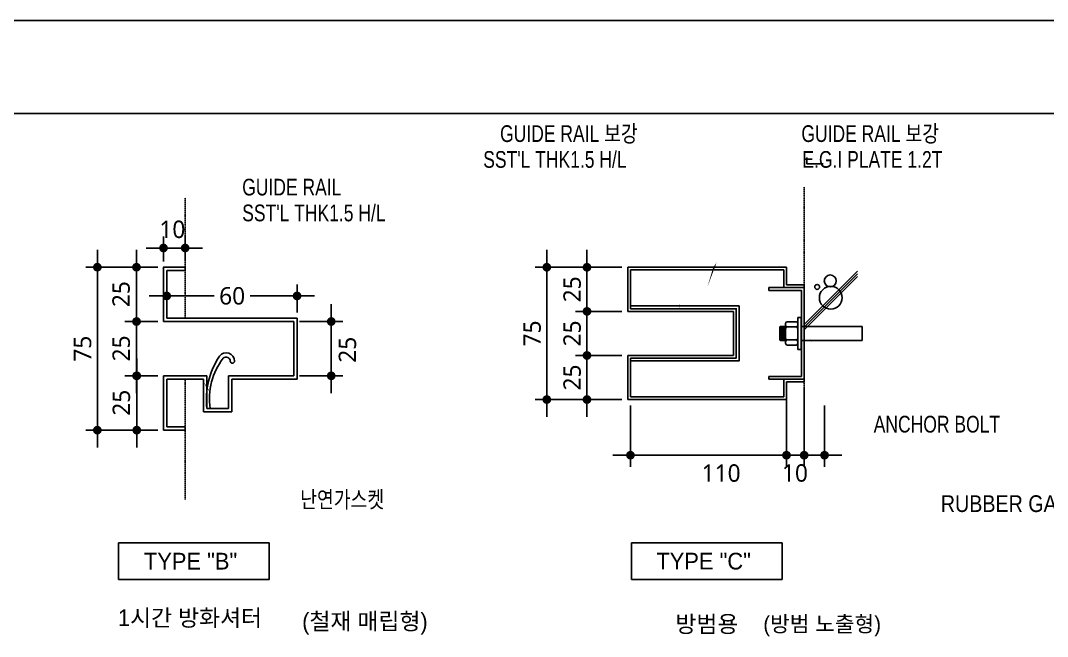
# Model space of a CAD drawing. Header units: millimetres. Extents: x -6941 to 136681, y 2065 to 58366.
# Drawn here: x 2656 to 20345, y 12026 to 22637 of the extents above; entities that cross this region are included whole.
import ezdxf
from ezdxf.enums import TextEntityAlignment as Align

# ---------------------------------------------------------------- set-up
doc = ezdxf.new("R2010")
doc.units = ezdxf.units.MM
doc.header["$LTSCALE"] = 4
doc.header["$MEASUREMENT"] = 0
doc.linetypes.add('HIDDEN', pattern=[0.375, 0.25, -0.125])
doc.layers.get('0').update_dxf_attribs({"linetype": 'CONTINUOUS'})
doc.layers.get('DEFPOINTS').update_dxf_attribs({"linetype": 'CONTINUOUS'})
for name, color, linetype in [('2', 3, 'HIDDEN'), ('A', 9, 'CONTINUOUS'), ('A-BORD LINE1', 7, 'CONTINUOUS'), ('A-DIMS', 7, 'CONTINUOUS'), ('DI', 1, 'CONTINUOUS'), ('DIM', 7, 'CONTINUOUS'), ('ELE', 4, 'CONTINUOUS'), ('ELE5', 5, 'CONTINUOUS'), ('TEXT', 2, 'CONTINUOUS'), ('TEXT-DSC', 3, 'CONTINUOUS'), ('가이드레일', 6, 'CONTINUOUS')]:
    doc.layers.add(name, color=color, linetype=linetype)
doc.styles.add('Gtx', font='')
doc.styles.add('HY울릉도L', font='')
doc.styles.add('돋움', font='')
doc.styles.add('맑은고딕', font='malgun.ttf')
doc.styles.get('Gtx').set_extended_font_data('Dotum')
doc.styles.get('HY울릉도L').set_extended_font_data('DotumChe')
doc.styles.get('돋움').set_extended_font_data('Dotum')
doc.dimstyles.new('CDIM', dxfattribs={"dimtxt": 3, "dimasz": 1.5, "dimexe": 2, "dimexo": 1, "dimgap": 1, "dimtad": 1, "dimdec": 0, "dimrnd": 0.5, "dimzin": 0, "dimdsep": 32, "dimlunit": 6, "dimtxsty": 'HY울릉도L', "dimblk1": '_CIDOT', "dimblk2": '_CIDOT', "dimsah": 1, "dimcen": 5.5, "dimclrd": 2, "dimclre": 2, "dimclrt": 7, "dimadec": 0, "dimazin": 0, "dimtfac": 1, "dimtdec": 0, "dimtix": 1, "dimtmove": 2, "dimatfit": 1, "dimldrblk": '_CIDOT', "dimfxl": 1, "dimtolj": 1, "dimtzin": 0, "dimlwd": -1, "dimarcsym": 0})

# ---------------------------------------------------------------- blocks, each defined once
blk = doc.blocks.new('앵커볼트')
at = {"layer": 'A', "color": 8}
for p, q in [((-6.34, 13.01), (-6.34, 17.95)), ((-5.34, 18.95), (5.9, 18.95)), ((3.96, 22.07), (-3.72, 21.29)), ((-3.72, 18.95), (-3.72, 21.61)), ((4.28, 21.24), (-3.72, 20.42)), ((4.28, 20.47), (-3.72, 19.66)), ((4.28, 19.76), (-3.72, 18.95)), ((-3.44, 13.01), (-3.44, 17.95)), ((3.78, 22.11), (-3.22, 22.11)), ((4, 13.01), (4, 17.95)), ((4.28, 18.95), (4.28, 21.61)), ((6.9, 13.01), (6.9, 17.95)), ((-8.8, 10.01), (-8.8, 12.01)), ((-8.8, 12.01), (9.36, 12.01)), ((9.36, 10.01), (9.36, 12.01)), ((-8.8, 10.01), (9.36, 10.01)), ((-3.72, 10.01), (4.28, 10.01)), ((-3.72, 10.01), (-3.72, -24.41)), ((4.28, 10.01), (4.28, -24.41)), ((4.28, -24.41), (-3.72, -24.41))]:
    blk.add_line(p, q, dxfattribs=at)
for centre, radius, start, end in [((-5.34, 17.95), 1, 90, 180), ((-4.44, 17.95), 1, 0, 90), ((-3.22, 21.61), 0.5, 90, 180), ((-2.44, 17.95), 1, 90, 180), ((3, 17.95), 1, 0, 90), ((3.78, 21.61), 0.5, 0, 90), ((5, 17.95), 1, 90, 180), ((5.9, 17.95), 1, 0, 90), ((-5.34, 13.01), 1, 180, 270), ((-4.44, 13.01), 1, 270, 0), ((-2.44, 13.01), 1, 180, 270), ((3, 13.01), 1, 270, 0), ((5, 13.01), 1, 180, 270), ((5.9, 13.01), 1, 270, 0)]:
    blk.add_arc(centre, radius, start, end, dxfattribs=at)
blk = doc.blocks.new('_CIDOT')
at = {"color": 0, "linetype": 'ByBlock'}
blk.add_line((2, 0), (-1, 0), dxfattribs=at)
at = {"color": 0, "linetype": 'ByBlock', "const_width": 0.5}
blk.add_lwpolyline([(-0.25, 0, 1), (0.25, 0, 1)], format="xyb", close=True, dxfattribs=at)
blk = doc.blocks.new('*D75')
at = {"layer": 'A-DIMS', "lineweight": -2, "transparency": 16777216}
for p, q in [((13015, 18386, 0), (12213, 18386, 0)), ((13015, 17626, 0), (12213, 17626, 0))]:
    blk.add_line(p, q, dxfattribs=at)
at = {"layer": 'A-DIMS', "transparency": 16777216}
blk.add_line((12413, 17776, 0), (12413, 18236, 0), dxfattribs=at)
at = {"layer": 'DEFPOINTS', "color": 0, "transparency": 16777216}
for p in [(12413, 18386, 0), (13115, 18386), (13115, 17626)]:
    blk.add_point(p, dxfattribs=at)
at = {"layer": 'A-DIMS', "transparency": 16777216, "xscale": 150, "yscale": 150, "zscale": 150}
for p, rotation in [((12413, 18386, 0), 90), ((12413, 17626, 0), 270)]:
    blk.add_blockref('_CIDOT', p, dxfattribs=dict(at, rotation=rotation))
at = {"layer": 'A-DIMS', "color": 3, "transparency": 16777216, "insert": (12158, 18006, 0), "char_height": 300, "attachment_point": 5, "rotation": 90, "style": '맑은고딕'}
blk.add_mtext('\\A1;25', dxfattribs=at)
blk = doc.blocks.new('*D76')
at = {"layer": 'A-DIMS', "lineweight": -2, "transparency": 16777216}
for p, q in [((13015, 17626, 0), (12213, 17626, 0)), ((13015, 16867, 0), (12213, 16867, 0))]:
    blk.add_line(p, q, dxfattribs=at)
at = {"layer": 'A-DIMS', "transparency": 16777216}
blk.add_line((12413, 17476, 0), (12413, 17017, 0), dxfattribs=at)
at = {"layer": 'DEFPOINTS', "color": 0, "transparency": 16777216}
for p in [(13115, 17626), (12413, 16867, 0), (13115, 16867)]:
    blk.add_point(p, dxfattribs=at)
at = {"layer": 'A-DIMS', "transparency": 16777216, "xscale": 150, "yscale": 150, "zscale": 150}
for p, rotation in [((12413, 17626, 0), 90), ((12413, 16867, 0), 270)]:
    blk.add_blockref('_CIDOT', p, dxfattribs=dict(at, rotation=rotation))
at = {"layer": 'A-DIMS', "color": 3, "transparency": 16777216, "insert": (12158, 17246, 0), "char_height": 300, "attachment_point": 5, "rotation": 90, "style": '맑은고딕'}
blk.add_mtext('\\A1;25', dxfattribs=at)
blk = doc.blocks.new('*D77')
at = {"layer": 'A-DIMS', "lineweight": -2, "transparency": 16777216}
for p, q in [((13015, 16867, 0), (12213, 16867, 0)), ((13015, 16107, 0), (12213, 16107, 0))]:
    blk.add_line(p, q, dxfattribs=at)
at = {"layer": 'A-DIMS', "transparency": 16777216}
blk.add_line((12413, 16257, 0), (12413, 16717, 0), dxfattribs=at)
at = {"layer": 'DEFPOINTS', "color": 0, "transparency": 16777216}
for p in [(12413, 16867, 0), (13115, 16867), (13115, 16107)]:
    blk.add_point(p, dxfattribs=at)
at = {"layer": 'A-DIMS', "transparency": 16777216, "xscale": 150, "yscale": 150, "zscale": 150}
for p, rotation in [((12413, 16867, 0), 90), ((12413, 16107, 0), 270)]:
    blk.add_blockref('_CIDOT', p, dxfattribs=dict(at, rotation=rotation))
at = {"layer": 'A-DIMS', "color": 3, "transparency": 16777216, "insert": (12158, 16487, 0), "char_height": 300, "attachment_point": 5, "rotation": 90, "style": '맑은고딕'}
blk.add_mtext('\\A1;25', dxfattribs=at)
blk = doc.blocks.new('*D78')
at = {"layer": 'A-DIMS', "lineweight": -2, "transparency": 16777216}
for p, q in [((13015, 18386, 0), (11521, 18386, 0)), ((13015, 16107, 0), (11521, 16107, 0))]:
    blk.add_line(p, q, dxfattribs=at)
at = {"layer": 'A-DIMS', "transparency": 16777216}
blk.add_line((11721, 18236, 0), (11721, 16257, 0), dxfattribs=at)
at = {"layer": 'DEFPOINTS', "color": 0, "transparency": 16777216}
for p in [(13115, 18386), (11721, 16107, 0), (13115, 16107, 0)]:
    blk.add_point(p, dxfattribs=at)
at = {"layer": 'A-DIMS', "transparency": 16777216, "xscale": 150, "yscale": 150, "zscale": 150}
for p, rotation in [((11721, 18386, 0), 90), ((11721, 16107, 0), 270)]:
    blk.add_blockref('_CIDOT', p, dxfattribs=dict(at, rotation=rotation))
at = {"layer": 'A-DIMS', "color": 3, "transparency": 16777216, "insert": (11469, 17246, 0), "char_height": 300, "attachment_point": 5, "rotation": 90, "style": '맑은고딕'}
blk.add_mtext('\\A1;75', dxfattribs=at)
blk = doc.blocks.new('*D58')
at = {"layer": 'A-DIMS', "lineweight": -2, "transparency": 16777216}
for p, q in [((5118, 18487), (5118, 18918)), ((5492, 18487), (5492, 18918))]:
    blk.add_line(p, q, dxfattribs=at)
at = {"layer": 'A-DIMS', "transparency": 16777216}
for p, q in [((4968, 18718), (4818, 18718)), ((5492, 18718), (5118, 18718)), ((5642, 18718), (5792, 18718))]:
    blk.add_line(p, q, dxfattribs=at)
at = {"layer": 'DEFPOINTS', "color": 0, "transparency": 16777216}
for p in [(5118, 18718), (5118, 18387), (5492, 18387)]:
    blk.add_point(p, dxfattribs=at)
at = {"layer": 'A-DIMS', "transparency": 16777216, "xscale": 150, "yscale": 150, "zscale": 150}
blk.add_blockref('_CIDOT', (5118, 18718), dxfattribs=at)
at = {"layer": 'A-DIMS', "transparency": 16777216, "xscale": 150, "yscale": 150, "zscale": 150, "rotation": 180}
blk.add_blockref('_CIDOT', (5492, 18718), dxfattribs=at)
at = {"layer": 'A-DIMS', "color": 3, "transparency": 16777216, "insert": (5271, 19038), "char_height": 300, "attachment_point": 5, "style": '맑은고딕'}
blk.add_mtext('\\A1;10', dxfattribs=at)
blk = doc.blocks.new('*D59')
at = {"layer": 'A-DIMS', "lineweight": -2, "transparency": 16777216}
for p, q in [((5018, 18387), (4453, 18387)), ((5018, 17451), (4453, 17451))]:
    blk.add_line(p, q, dxfattribs=at)
at = {"layer": 'A-DIMS', "transparency": 16777216}
blk.add_line((4653, 18237), (4653, 17601), dxfattribs=at)
at = {"layer": 'DEFPOINTS', "color": 0, "transparency": 16777216}
for p in [(5118, 18387), (4653, 17451), (5118, 17451)]:
    blk.add_point(p, dxfattribs=at)
at = {"layer": 'A-DIMS', "transparency": 16777216, "xscale": 150, "yscale": 150, "zscale": 150}
for p, rotation in [((4653, 18387), 90), ((4653, 17451), 270)]:
    blk.add_blockref('_CIDOT', p, dxfattribs=dict(at, rotation=rotation))
at = {"layer": 'A-DIMS', "color": 3, "transparency": 16777216, "insert": (4389, 17923), "char_height": 300, "attachment_point": 5, "rotation": 90, "style": '맑은고딕'}
blk.add_mtext('\\A1;25', dxfattribs=at)
blk = doc.blocks.new('*D60')
at = {"layer": 'A-DIMS', "lineweight": -2, "transparency": 16777216}
for p, q in [((5174, 17607), (5174, 18092)), ((7419, 17607), (7419, 18092))]:
    blk.add_line(p, q, dxfattribs=at)
at = {"layer": 'A-DIMS', "transparency": 16777216}
for p, q in [((5324, 17892), (5992, 17892)), ((7269, 17892), (6610, 17892))]:
    blk.add_line(p, q, dxfattribs=at)
at = {"layer": 'DEFPOINTS', "color": 0, "transparency": 16777216}
for p in [(5174, 17892), (5174, 17507), (7419, 17507)]:
    blk.add_point(p, dxfattribs=at)
at = {"layer": 'A-DIMS', "transparency": 16777216, "xscale": 150, "yscale": 150, "zscale": 150, "rotation": 180}
blk.add_blockref('_CIDOT', (5174, 17892), dxfattribs=at)
at = {"layer": 'A-DIMS', "transparency": 16777216, "xscale": 150, "yscale": 150, "zscale": 150}
blk.add_blockref('_CIDOT', (7419, 17892), dxfattribs=at)
at = {"layer": 'A-DIMS', "color": 3, "transparency": 16777216, "insert": (6301, 17892), "char_height": 300, "attachment_point": 5, "style": '맑은고딕'}
blk.add_mtext('\\A1;60', dxfattribs=at)
blk = doc.blocks.new('*D61')
at = {"layer": 'A-DIMS', "lineweight": -2, "transparency": 16777216}
for p, q in [((7463, 17451), (8208, 17451)), ((7463, 16516), (8208, 16516))]:
    blk.add_line(p, q, dxfattribs=at)
at = {"layer": 'A-DIMS', "transparency": 16777216}
blk.add_line((8008, 17301), (8008, 16666), dxfattribs=at)
at = {"layer": 'DEFPOINTS', "color": 0, "transparency": 16777216}
for p in [(7363, 17451), (7363, 16516), (8008, 16516)]:
    blk.add_point(p, dxfattribs=at)
at = {"layer": 'A-DIMS', "transparency": 16777216, "xscale": 150, "yscale": 150, "zscale": 150}
for p, rotation in [((8008, 17451), 90), ((8008, 16516), 270)]:
    blk.add_blockref('_CIDOT', p, dxfattribs=dict(at, rotation=rotation))
at = {"layer": 'A-DIMS', "color": 3, "transparency": 16777216, "insert": (8288, 16965), "char_height": 300, "attachment_point": 5, "rotation": 90, "style": '맑은고딕'}
blk.add_mtext('\\A1;25', dxfattribs=at)
blk = doc.blocks.new('*D98')
at = {"layer": 'A-DIMS', "lineweight": -2, "transparency": 16777216}
for p, q in [((5018, 18387), (3779, 18387)), ((5018, 15580), (3779, 15580))]:
    blk.add_line(p, q, dxfattribs=at)
at = {"layer": 'A-DIMS', "transparency": 16777216}
blk.add_line((3979, 18237), (3979, 15730), dxfattribs=at)
at = {"layer": 'DEFPOINTS', "color": 0, "transparency": 16777216}
for p in [(5118, 18387), (3979, 15580), (5118, 15580)]:
    blk.add_point(p, dxfattribs=at)
at = {"layer": 'A-DIMS', "transparency": 16777216, "xscale": 150, "yscale": 150, "zscale": 150}
for p, rotation in [((3979, 18387), 90), ((3979, 15580), 270)]:
    blk.add_blockref('_CIDOT', p, dxfattribs=dict(at, rotation=rotation))
at = {"layer": 'A-DIMS', "color": 3, "transparency": 16777216, "insert": (3726, 16983), "char_height": 300, "attachment_point": 5, "rotation": 90, "style": '맑은고딕'}
blk.add_mtext('\\A1;75', dxfattribs=at)
blk = doc.blocks.new('*D62')
at = {"layer": 'A-DIMS', "lineweight": -2, "transparency": 16777216}
for p, q in [((13161, 16006), (13161, 14948)), ((16505, 16006), (16505, 14948))]:
    blk.add_line(p, q, dxfattribs=at)
at = {"layer": 'A-DIMS', "transparency": 16777216}
blk.add_line((16355, 15148), (13311, 15148), dxfattribs=at)
at = {"layer": 'DEFPOINTS', "color": 0, "transparency": 16777216}
for p in [(13161, 16106), (16505, 16106), (13161, 15148)]:
    blk.add_point(p, dxfattribs=at)
at = {"layer": 'A-DIMS', "transparency": 16777216, "xscale": 150, "yscale": 150, "zscale": 150, "rotation": 180}
blk.add_blockref('_CIDOT', (13161, 15148), dxfattribs=at)
at = {"layer": 'A-DIMS', "transparency": 16777216, "xscale": 150, "yscale": 150, "zscale": 150}
blk.add_blockref('_CIDOT', (16505, 15148), dxfattribs=at)
at = {"layer": 'A-DIMS', "color": 3, "transparency": 16777216, "insert": (14724, 14839), "char_height": 300, "attachment_point": 5, "style": '맑은고딕'}
blk.add_mtext('\\A1;110', dxfattribs=at)
blk = doc.blocks.new('*D63')
at = {"layer": 'A-DIMS', "lineweight": -2, "transparency": 16777216}
for p, q in [((15850, 16311), (15850, 14948)), ((16154, 16334), (16154, 14948))]:
    blk.add_line(p, q, dxfattribs=at)
at = {"layer": 'A-DIMS', "transparency": 16777216}
for p, q in [((15700, 15148), (15550, 15148)), ((16154, 15148), (15850, 15148)), ((16304, 15148), (16454, 15148))]:
    blk.add_line(p, q, dxfattribs=at)
at = {"layer": 'DEFPOINTS', "color": 0, "transparency": 16777216}
for p in [(15850, 16411), (16154, 16434), (15850, 15148)]:
    blk.add_point(p, dxfattribs=at)
at = {"layer": 'A-DIMS', "transparency": 16777216, "xscale": 150, "yscale": 150, "zscale": 150}
blk.add_blockref('_CIDOT', (15850, 15148), dxfattribs=at)
at = {"layer": 'A-DIMS', "transparency": 16777216, "xscale": 150, "yscale": 150, "zscale": 150, "rotation": 180}
blk.add_blockref('_CIDOT', (16154, 15148), dxfattribs=at)
at = {"layer": 'A-DIMS', "color": 3, "transparency": 16777216, "insert": (15995, 14840), "char_height": 300, "attachment_point": 5, "style": '맑은고딕'}
blk.add_mtext('\\A1;10', dxfattribs=at)
blk = doc.blocks.new('*D66')
at = {"layer": 'A-DIMS', "lineweight": -2, "transparency": 16777216}
for p, q in [((5020, 17451), (4455, 17451)), ((5020, 16516), (4455, 16516))]:
    blk.add_line(p, q, dxfattribs=at)
at = {"layer": 'A-DIMS', "transparency": 16777216}
blk.add_line((4655, 17301), (4655, 16666), dxfattribs=at)
at = {"layer": 'DEFPOINTS', "color": 0, "transparency": 16777216}
for p in [(5120, 17451), (4655, 16516), (5120, 16516)]:
    blk.add_point(p, dxfattribs=at)
at = {"layer": 'A-DIMS', "transparency": 16777216, "xscale": 150, "yscale": 150, "zscale": 150}
for p, rotation in [((4655, 17451), 90), ((4655, 16516), 270)]:
    blk.add_blockref('_CIDOT', p, dxfattribs=dict(at, rotation=rotation))
at = {"layer": 'A-DIMS', "color": 3, "transparency": 16777216, "insert": (4391, 16988), "char_height": 300, "attachment_point": 5, "rotation": 90, "style": '맑은고딕'}
blk.add_mtext('\\A1;25', dxfattribs=at)
blk = doc.blocks.new('*D67')
at = {"layer": 'A-DIMS', "lineweight": -2, "transparency": 16777216}
for p, q in [((5023, 16516), (4458, 16516)), ((5023, 15580), (4458, 15580))]:
    blk.add_line(p, q, dxfattribs=at)
at = {"layer": 'A-DIMS', "transparency": 16777216}
blk.add_line((4658, 16366), (4658, 15730), dxfattribs=at)
at = {"layer": 'DEFPOINTS', "color": 0, "transparency": 16777216}
for p in [(5123, 16516), (4658, 15580), (5123, 15580)]:
    blk.add_point(p, dxfattribs=at)
at = {"layer": 'A-DIMS', "transparency": 16777216, "xscale": 150, "yscale": 150, "zscale": 150}
for p, rotation in [((4658, 16516), 90), ((4658, 15580), 270)]:
    blk.add_blockref('_CIDOT', p, dxfattribs=dict(at, rotation=rotation))
at = {"layer": 'A-DIMS', "color": 3, "transparency": 16777216, "insert": (4394, 16052), "char_height": 300, "attachment_point": 5, "rotation": 90, "style": '맑은고딕'}
blk.add_mtext('\\A1;25', dxfattribs=at)

msp = doc.modelspace()

# ---------------------------------------------------------------- linework, layer by layer
for p, q in [((5491.82, 18330.4), (5173.76, 18330.4)), ((5173.76, 18330.4), (5173.76, 17507.18)), ((5491.82, 18330.4), (5491.82, 18386.52)), ((15849.83, 18385.82), (13115.26, 18385.82)), ((13115.26, 18385.82), (13115.26, 17626.22)), ((15804.25, 18340.25), (13160.84, 18340.25)), ((13160.84, 18340.25), (13160.84, 17671.8)), ((15804.25, 18036.41), (15804.25, 18340.25)), ((15849.83, 18081.98), (15849.83, 18385.82)), ((16153.67, 18081.98), (15849.83, 18081.98)), ((16153.67, 18036.41), (16153.67, 18081.98)), ((16153.67, 18036.41), (15804.25, 18036.41)), ((13115.26, 17626.22), (13722.94, 17626.22)), ((13160.84, 17671.8), (13677.36, 17671.8)), ((13631.79, 17626.22), (14938.3, 17626.22)), ((13677.36, 17671.8), (14983.88, 17671.8)), ((14938.3, 17626.22), (14938.3, 16866.62)), ((5117.64, 17451.05), (7362.76, 17451.05)), ((5173.76, 17507.18), (7418.89, 17507.18)), ((7362.76, 17451.05), (7362.76, 16515.59)), ((7418.89, 17507.18), (7418.89, 16459.46)), ((14938.3, 16866.62), (13115.26, 16866.62)), ((13115.26, 16866.62), (13115.26, 16107.02)), ((14983.88, 16821.04), (13160.84, 16821.04)), ((13160.84, 16821.04), (13160.84, 16152.6)), ((5866.01, 16515.59), (5117.64, 16515.59)), ((5117.64, 16515.59), (5117.64, 15580.12)), ((5809.88, 16459.46), (5173.76, 16459.46)), ((5173.76, 16459.46), (5173.76, 15636.24)), ((5809.88, 15898.18), (5809.88, 16459.46)), ((5866.01, 15954.3), (5866.01, 16515.59)), ((7362.76, 16515.59), (6240.2, 16515.59)), ((6240.2, 16515.59), (6240.2, 15954.3)), ((7418.89, 16459.46), (6296.33, 16459.46)), ((6296.33, 16459.46), (6296.33, 15898.18)), ((15804.25, 16152.6), (15804.25, 16456.44)), ((15804.25, 16456.44), (16153.67, 16456.44)), ((16153.67, 16456.44), (15804.25, 16456.44)), ((16153.67, 16456.44), (16153.67, 16410.86)), ((15849.83, 16410.86), (15849.83, 16107.02)), ((16153.67, 16410.86), (15849.83, 16410.86)), ((13115.26, 16107.02), (15849.83, 16107.02)), ((13160.84, 16152.6), (15804.25, 16152.6)), ((5117.64, 15580.12), (5117.64, 15954.3)), ((6240.2, 15954.3), (5866.01, 15954.3)), ((6296.33, 15898.18), (5809.88, 15898.18)), ((5117.64, 15580.12), (5491.82, 15580.12)), ((5173.76, 15636.24), (5491.82, 15636.24))]:
    msp.add_line(p, q)
at = {"color": 1}
for p, q in [((15545.99, 17987.79), (15545.99, 18036.41)), ((15545.99, 16505.05), (15545.99, 16456.44))]:
    msp.add_line(p, q, dxfattribs=at)
at = {"color": 4}
msp.add_line((5923.06, 15954.3), (5866.01, 15954.3), dxfattribs=at)
at = {"color": 1}
for points in [[(15545.99, 18036.41), (15545.99, 18036.41), (16153.67, 18036.41), (16153.67, 16456.44), (15545.99, 16456.44)], [(15545.99, 17987.79), (16105.05, 17987.79), (16105.05, 16505.05), (15545.99, 16505.05)], [(13160.84, 17720.41), (15032.49, 17720.41), (15032.49, 16772.43), (13160.84, 16772.43)], [(13160.84, 17671.8), (14983.88, 17671.8), (14983.88, 16821.04), (13160.84, 16821.04)]]:
    msp.add_lwpolyline(points, dxfattribs=at)
at = {"color": 4}
for centre, radius, start, end in [((7229.93, 16103.58), 1372.39, 146.74891, 186.24429), ((7054.56, 16122.82), 1143.97, 142.467458, 188.47105), ((6196.55, 16766.18), 145.42, 1.791672, 141.820494), ((6196.55, 16766.18), 72.71, 1.791672, 132.5527), ((6305.56, 16769.59), 36.36, 181.791672, 1.791672)]:
    msp.add_arc(centre, radius, start, end, dxfattribs=at)
at = {"layer": '2'}
for p, q in [((16153.67, 15513.13), (16153.67, 19767.52)), ((5491.82, 17503.55), (5491.82, 19581.97)), ((5491.82, 16463.09), (5491.82, 14384.66))]:
    msp.add_line(p, q, dxfattribs=at)
at = {"layer": 'A-BORD LINE1', "color": 2}
for p, q in [((-6831.3, 22636.69), (43933.83, 22636.69)), ((43933.83, 21036.69), (-6831.3, 21036.69))]:
    msp.add_line(p, q, dxfattribs=at)
at = {"layer": 'DI', "color": 0}
for p, q in [((5117.64, 18386.52), (5491.82, 18386.52)), ((5491.82, 18386.52), (5117.64, 18386.52)), ((5117.64, 18386.52), (5117.64, 17451.05))]:
    msp.add_line(p, q, dxfattribs=at)
at = {"layer": 'DIM'}
for p, q in [((17070.49, 18320.23), (16153.67, 17401.43)), ((17070.49, 18273.41), (16153.67, 17354.61)), ((17070.49, 18226.6), (16153.67, 17307.79))]:
    msp.add_line(p, q, dxfattribs=at)
for centre, radius in [((16602.96, 18150.53), 103), ((16378.31, 18047.53), 42.14), ((16612.08, 17860.83), 196.06)]:
    msp.add_circle(centre, radius, dxfattribs=at)
at = {"layer": 'ELE'}
for points in [[(14005.61, 17720.41, 0, 90, 0), (14000.47, 17990.36, 0, 0, 0), (14005.61, 20708.33, 0, 0, 0), (13578.65, 20708.33, 0, 0, 0)], [(14588.49, 18386.52, 0, 90, 0), (14707.47, 18628.9, 0, 0, 0), (15496.02, 20708.52, 0, 0, 0), (15957.01, 20708.52, 0, 0, 0)], [(5114.99, 18386.52, 0, 90, 0), (5233.97, 18628.9, 0, 0, 0), (5835.42, 19786.05, 0, 0, 0), (6296.41, 19786.05, 0, 0, 0)], [(16269.03, 17124.89, 0, 90, 0), (16356.76, 16882.51, 0, 0, 0), (16770.78, 15655.12, 0, 0, 0), (17231.77, 15655.12, 0, 0, 0)]]:
    msp.add_lwpolyline(points, format="xyseb", dxfattribs=at)
at = {"layer": 'ELE', "elevation": 0}
msp.add_lwpolyline([(5869.18, 16288.52, 0, 90, 0), (6020.6, 16074.84, 0, 0, 0), (7049.2, 14407.1, 0, 0, 0), (7401.78, 14407.1, 0, 0, 0)], format="xyseb", dxfattribs=at)
at = {"layer": 'ELE5'}
for q in [(16199.95, 20277.37, 0), (16483.89, 20166.03, 0)]:
    msp.add_line((16199.95, 20166.03, 0), q, dxfattribs=at)
at = {"layer": 'TEXT-DSC'}
for points in [[(4344.83, 13638.38), (6939.56, 13638.38), (6939.56, 13007.37), (4344.83, 13007.37)], [(13180.06, 13638.38), (15774.79, 13638.38), (15774.79, 13007.37), (13180.06, 13007.37)]]:
    msp.add_lwpolyline(points, close=True, dxfattribs=at)
at = {"layer": '가이드레일', "color": 6, "linetype": 'Continuous'}
msp.add_line((5491.82, 15636.24), (5491.82, 15580.12), dxfattribs=at)

# ---------------------------------------------------------------- block references
at = {"layer": 'DIM', "xscale": -30.38381057281047, "yscale": 30.38381057281047, "zscale": 30.38381057250001, "rotation": 90}
msp.add_blockref('앵커볼트', (16409.16, 17254.99), dxfattribs=at)

# ---------------------------------------------------------------- texts
at = {"layer": 'TEXT', "color": 7, "style": 'Gtx'}
msp.add_text('(방범 노출형)', height=270, dxfattribs=at).set_placement((16463.93, 12242), align=Align.MIDDLE_CENTER)
at = {"layer": 'TEXT-DSC', "color": 0, "style": '돋움'}
for s, height, width, p in [('GUIDE RAIL 보강', 288.0008, 0.8, (10915.82, 20544.49)), ('GUIDE RAIL 보강', 288.0008, 0.8, (16105.82, 20544.49)), ("SST'L THK1.5 H/L", 288.0008, 0.8, (10625.61, 20099.65)), ('E.G.I PLATE 1.2T', 288.0008, 0.8, (16123.21, 20099.65)), ('GUIDE RAIL', 288.001, 0.8, (6474.21, 19622.81)), ("SST'L THK1.5 H/L", 288.0008, 0.8, (6474.21, 19177.97)), ('ANCHOR BOLT ', 288.0008, 0.8, (17351.93, 15538.92)), ('난연가스켓', 288.001, 0.8, (7473.16, 14243.07, 0)), ('RUBBER GASKET ', 288.0008, 0.9, (18507.39, 14169.79))]:
    msp.add_text(s, height=height, dxfattribs=dict(at, width=width)).set_placement(p)
for s, p in [('TYPE "B"', (4781.12, 13179.07)), ('TYPE "C"', (13608.15, 13179.66))]:
    msp.add_text(s, height=288.001, dxfattribs=at).set_placement(p)
at = {"layer": 'TEXT-DSC', "color": 2, "linetype": 'ByBlock', "style": '돋움'}
msp.add_text('1시간 방화셔터', height=288.001, dxfattribs=at).set_placement((4332.97, 12204.13))
at = {"layer": 'TEXT-DSC', "color": 0, "style": '돋움'}
msp.add_text('(철재 매립형)', height=288.001, dxfattribs=at).set_placement((8587.8, 12287.06), align=Align.MIDDLE_CENTER)
at = {"layer": 'TEXT-DSC', "color": 2, "style": '돋움'}
msp.add_text('방범용', height=288.001, dxfattribs=at).set_placement((13936.01, 12096.22))

# ---------------------------------------------------------------- dimensions: what is measured, and where the dimension line sits
at = {"layer": 'A-DIMS'}
for base, p1, p2, angle, text, picture, middle in [((5117.64, 18718.14), (5491.82, 18386.52), (5117.64, 18386.52), 180, '10', '*D58', (5271.02, 19038.1)), ((4652.72, 17451.05), (5117.64, 18386.52), (5117.64, 17451.05), 90, '25', '*D59', (4388.65, 17923.29)), ((5173.76, 17892.08), (7418.89, 17507.18), (5173.76, 17507.18), 180, '60', '*D60', (6301.04, 17892.08)), ((4655.37, 16515.59), (5120.28, 17451.05), (5120.28, 16515.59), 90, '25', '*D66', (4391.3, 16987.82)), ((8007.57, 16515.59), (7362.76, 17451.05), (7362.76, 16515.59), 90, '25', '*D61', (8288.27, 16965.21)), ((4658.01, 15580.12), (5122.93, 16515.59), (5122.93, 15580.12), 90, '25', '*D67', (4393.94, 16052.35)), ((15849.83, 15147.86), (16153.67, 16433.65), (15849.83, 16410.86), 180, '10', '*D63', (15995.35, 14839.78)), ((13160.84, 15147.86), (16505.14, 16106.32), (13160.84, 16106.32), 180, '110', '*D62', (14723.94, 14838.64))]:
    dim = msp.add_linear_dim(base=base, p1=p1, p2=p2, angle=angle, text=text, dimstyle='CDIM', override={"dimscale": 100, "dimtxsty": '맑은고딕', "dimclrd": 256, "dimclre": 256, "dimclrt": 3}, dxfattribs=at)
    dim.commit()
    dim.dimension.update_dxf_attribs({"geometry": picture, "text_midpoint": middle, "dimtype": 160})
for base, p1, p2, angle, text, picture, middle in [((3978.75, 15580.12), (5117.64, 18386.52), (5117.64, 15580.12), 90, '75', '*D98', (3726.2, 16983.32)), ((11721.35, 16107.02, 0), (13115.26, 18385.82), (13115.26, 16107.02, 0), 90, '75', '*D78', (11468.81, 17246.42, 0)), ((12412.55, 18385.82, 0), (13115.26, 17626.22), (13115.26, 18385.82), 90, '25', '*D75', (12157.56, 18006.02, 0)), ((12412.55, 16866.62, 0), (13115.26, 17626.22), (13115.26, 16866.62), 270, '25', '*D76', (12157.56, 17246.42, 0)), ((12412.55, 16866.62, 0), (13115.26, 16107.02), (13115.26, 16866.62), 90, '25', '*D77', (12157.56, 16486.82, 0))]:
    dim = msp.add_linear_dim(base=base, p1=p1, p2=p2, angle=angle, text=text, dimstyle='CDIM', override={"dimscale": 100, "dimtxsty": '맑은고딕', "dimclrd": 256, "dimclre": 256, "dimclrt": 3}, dxfattribs=at)
    dim.commit()
    dim.dimension.update_dxf_attribs({"geometry": picture, "text_midpoint": middle})

doc.saveas('drawing.dxf')
